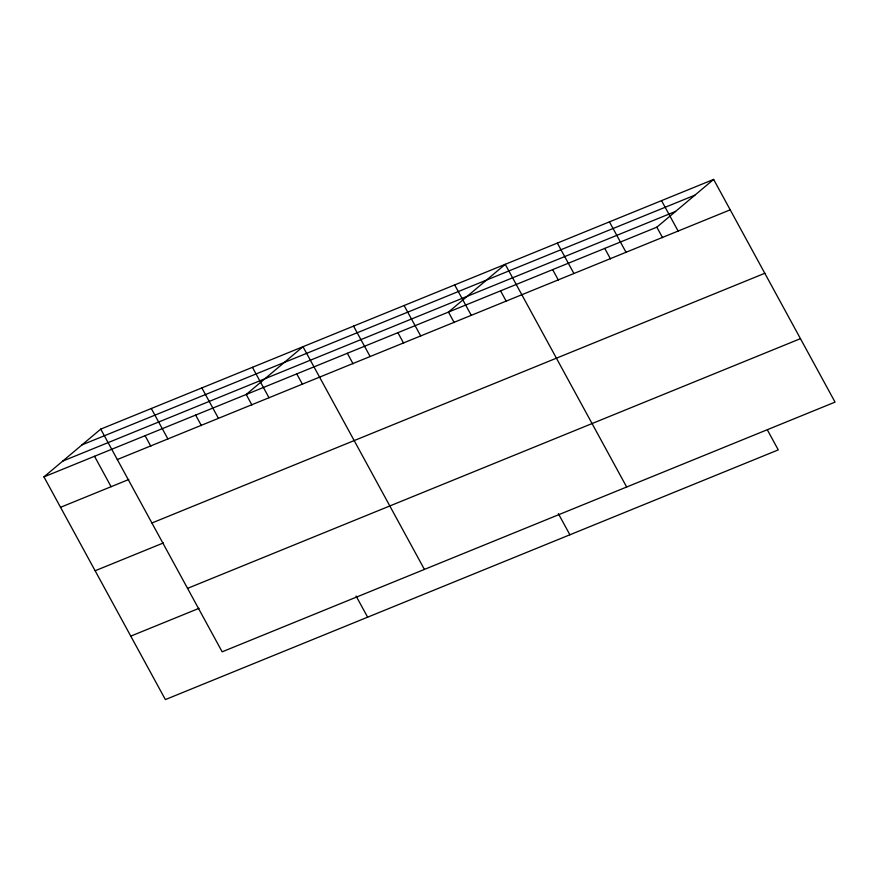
<?xml version="1.0" encoding="UTF-8"?>
<svg xmlns="http://www.w3.org/2000/svg" width="879" height="879" viewBox="0 0 879 879"><rect width="100%" height="100%" fill="white"/><g stroke="black" fill="none" stroke-linecap="round" stroke-linejoin="round"><path stroke-width="1.32" d="M767.378 429.908L778.267 449.883L165.373 699.585L43.95 476.89L100.733 429.117L713.627 179.415L835.05 402.11L222.156 651.822L100.733 429.117M43.95 476.89L656.844 227.178L713.627 179.415M81.989 444.884L694.893 195.171M62.684 461.123L675.588 211.41M117.314 459.541L730.218 209.828M60.541 507.304L128.795 479.494M151.913 522.994L764.807 273.281M95.13 570.757L163.395 542.947M187.557 588.37L800.45 338.657M130.773 636.132L199.039 608.323M661.535 200.632L678.116 231.056M656.844 227.178L662.59 237.704M609.433 221.86L626.024 252.284M604.752 248.405L610.487 258.931M557.341 243.087L573.921 273.512M552.649 269.622L558.396 280.159M626.661 487.021L505.238 264.315L448.466 312.078L454.201 322.604M500.558 290.85L506.304 301.387M454.674 284.917L471.265 315.33M558.352 513.633L569.889 534.784M404.109 305.518L420.7 335.932M397.901 332.68L403.637 343.206M353.556 326.12L370.136 356.533M347.337 353.281L353.072 363.807M424.414 569.416L302.991 346.711L246.208 394.484L251.943 405.01M296.772 373.883L302.508 384.409M252.427 367.312L269.007 397.737M356.094 596.039L367.631 617.19M201.862 387.914L218.442 418.338M195.643 415.086L201.379 425.612M151.298 408.515L167.878 438.94M145.079 435.687L150.814 446.213M94.514 456.289L111.106 486.702"/></g></svg>
